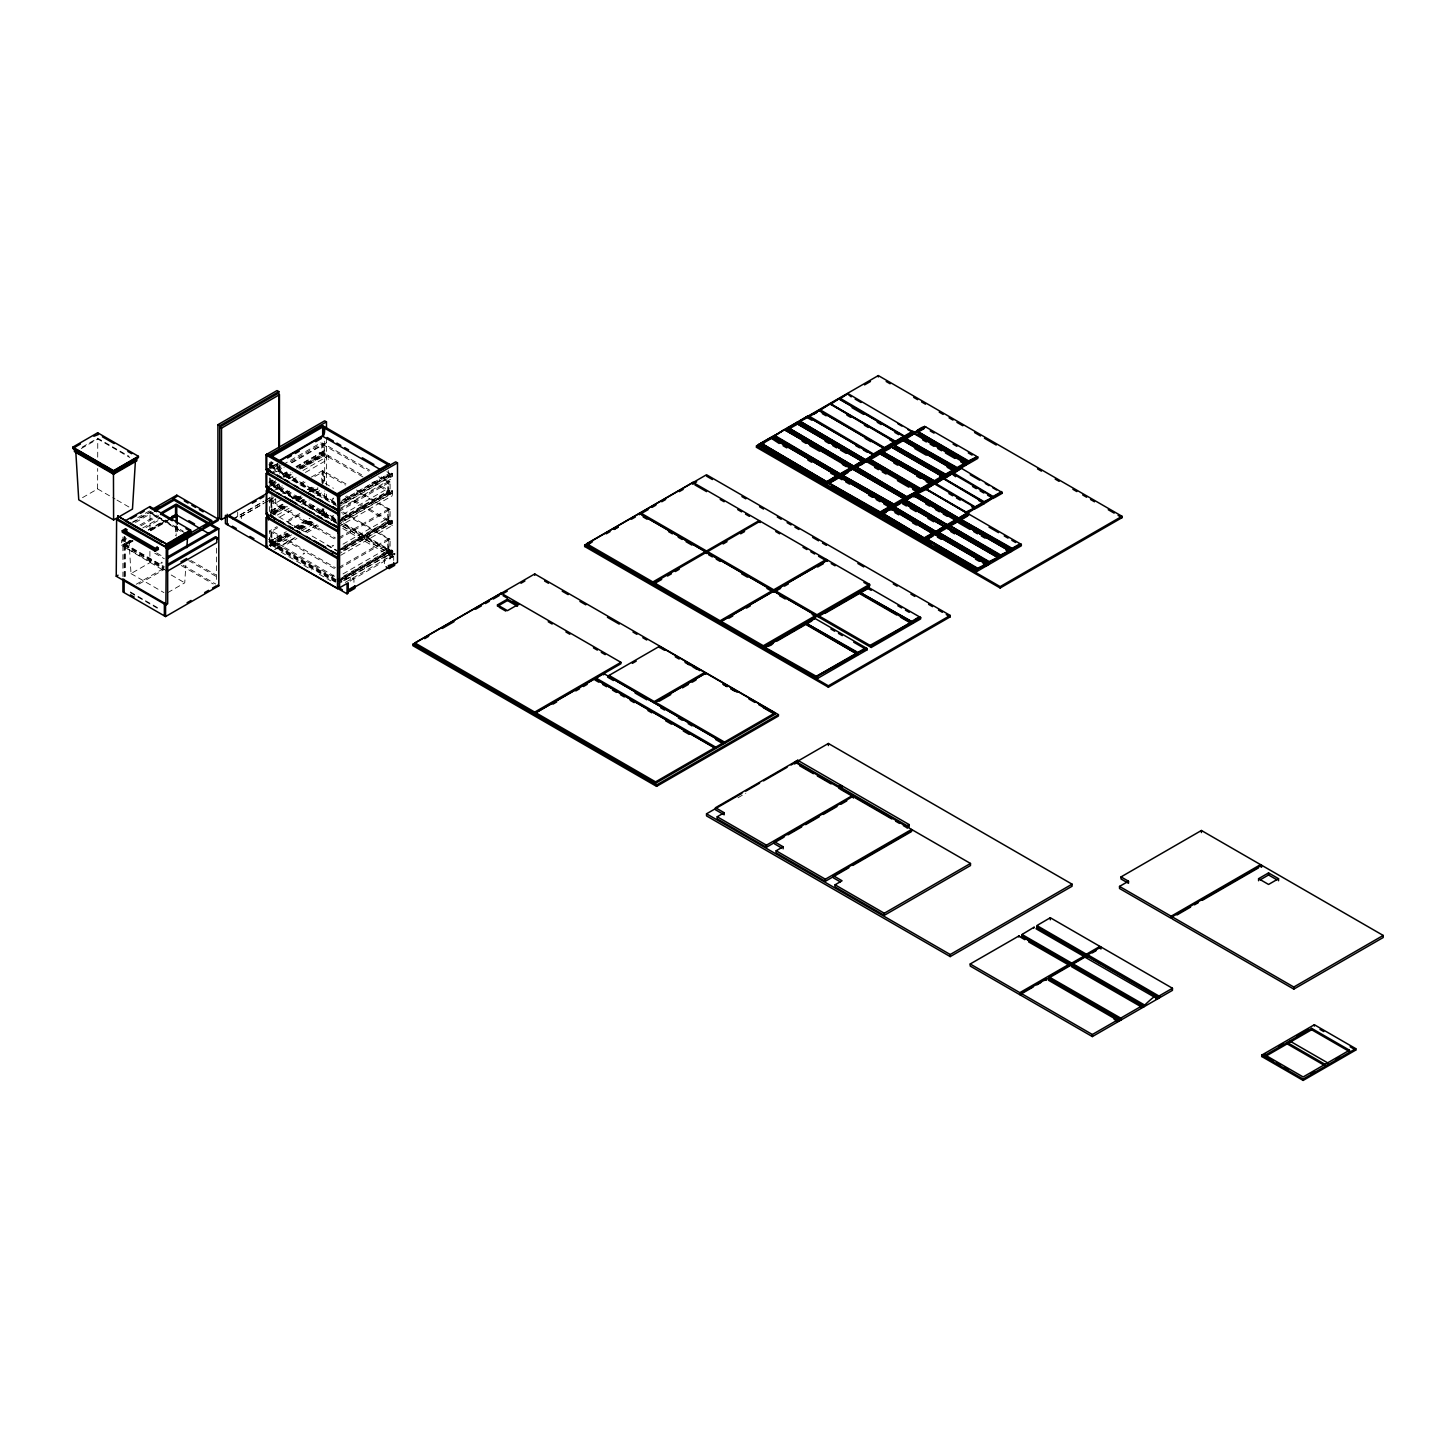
<?xml version="1.0" encoding="UTF-8"?>
<svg xmlns="http://www.w3.org/2000/svg" width="1456" height="1456" viewBox="0 0 1456 1456"><rect width="100%" height="100%" fill="white"/><g stroke="black" fill="none" stroke-linecap="round" stroke-linejoin="round"><path stroke-width="0.75" stroke-dasharray="5 3.75" d="M82.519 497.643L97.625 488.925L97.679 468.504M97.716 457.166L97.77 439.002L129.784 457.493M149.913 551.351L149.877 562.689L131.004 573.591L129.002 540.777M149.986 528.674L150.041 512.785L185.804 533.442M304.65 553.498L303.03 554.19L304.122 552.916M333.57 498.716L332.496 499.39L333.242 497.988M332.569 546.437L333.606 545.272L332.095 545.818M332.569 576.176L333.661 575.102L332.095 575.575M167.749 592.628L184.748 582.819L185.822 565.256M294.021 497.169L294.658 497.916L293.657 497.643M364.692 490.599L364.419 491.236M364.692 567.531L364.419 568.168M271.981 481.226L271.18 480.48M271.162 510.474L272.217 510.91L271.562 509.928M161.944 562.107L160.761 563.29L162.399 562.835M345.236 519.719L344.49 518.882L345.582 519.1M344.417 548.948L345.527 549.349L344.872 548.475M389.935 476.44L389.225 475.621L390.335 475.857M275.53 464.992L274.11 465.793M127.273 543.507L127.946 542.36L127.8 544.125M274.984 541.304L273.983 541.96M332.041 516.097L333.661 515.588L332.496 516.789M273.983 482.446L275.038 481.754L270.652 484.448L336.864 522.668M273.983 512.203L275.038 511.511M363.727 508.235L364.764 508.435L364.036 507.634M363.727 537.992L364.728 538.265L364.073 537.446M275.348 509.127L274.347 508.617M275.348 538.884L274.347 538.229L275.475 538.265M320.265 452.943L319.173 452.707L319.901 453.544M389.48 492.838L390.335 493.275M389.48 522.577L390.335 523.032M389.48 552.334L390.335 552.789M82.155 447.156L97.661 438.201L128.983 456.292M81.281 448.521L97.77 439.002M137.756 517.681L149.458 510.929M131.914 522.449L151.406 511.183M133.497 522.213L150.878 512.184M135.444 522.486L153.189 512.239M140.031 524.961L157.139 515.078M140.959 525.816L158.558 515.661M130.585 540.34L123.523 544.417L123.523 545.8L132.532 540.595L122.923 546.091L121.612 545.345L121.612 540.158L125.453 537.937M142.743 527.964L160.033 517.972M126.763 538.684L122.923 540.904L121.612 540.158M145.964 527.6L161.325 518.736M121.612 545.345L129.311 540.904M148.512 529.82L163.873 520.957M148.184 530.184L165.784 520.01M124.725 544.417L123.523 544.417M131.186 540.686L125.307 544.071L125.307 536.682M150.732 529.402L166.384 520.356M151.733 529.456L167.094 520.593M150.132 530.439L167.731 520.265M124.725 545.8L123.523 545.8M133.133 540.94L125.307 545.454L125.307 576.43M150.732 530.785L168.332 520.611M268.85 464.828L272.727 462.589M269.451 465.174L273.328 462.935M277.714 463.645L270.052 467.376L271.253 465.301L335.517 502.393M271.253 465.993L270.052 465.993M270.052 467.376L276.494 463.645M269.451 468.177L277.204 463.7M268.85 469.669L278.533 464.082M273.746 467.431L277.714 465.137M281.063 465.738L275.348 469.05L275.348 470.543M282.955 464.646L321.066 442.642M271.344 472.727L280.862 467.249M290.363 461.752L322.686 443.097L369.788 470.288M362.981 476.967L322.085 453.362C320.047 435.162 327.545 447.32 322.686 453.016M271.853 473.837L281.627 468.177M291.4 462.535L322.686 444.48M276.385 471.78L284.12 467.321M291.873 462.844L326.745 442.715M268.85 482.245L272.727 480.007M282.409 474.419L288.215 471.071M295.968 466.593L323.687 451.287L323.687 454.272L300.446 467.704M269.451 482.591L273.328 480.353M283.01 474.765L288.816 471.416M296.569 466.939L323.687 451.287M270.052 484.793L270.052 483.41L275.166 480.444M282.974 475.93L290.144 471.799M296.66 468.031L323.287 452.67L362.235 475.147M271.253 483.41L270.052 483.41M271.853 483.064L275.748 480.789M283.574 476.276L289.453 472.891M299.226 467.249L322.686 453.708M282.974 477.313L290.8 472.8M298.626 468.286L323.287 454.054L323.287 444.135M269.451 485.594L275.257 482.245M284.939 476.64L290.763 473.291M271.344 484.848L275.748 482.191M284.666 477.149L292.256 472.763M299.863 468.377L325.179 453.653L325.179 455.146L300.427 469.451M323.887 454.399L323.887 455.892L322.085 454.745C321.248 457.384 324.906 455.692 322.686 454.399M268.85 487.087L276.604 482.628M286.286 477.022L292.092 473.673M299.845 469.196L323.086 455.783L328.674 459.004L328.674 455.673L302.011 471.052M271.253 485.594L277.568 482.646M287.087 477.149L293.348 473.528M279.152 484.266L275.348 486.45L275.348 487.96M288.67 478.751L294.385 475.457M274.438 490.326L282.191 485.849M291.873 480.262L297.679 476.895M305.432 472.436L328.674 459.004M278.442 489.289L280.444 488.124L280.444 490.199M232.341 519.355L263.845 501.173M265.829 500.027L271.726 496.623M233.051 519.173L263.645 501.519M265.556 500.409L271.307 497.097M281.19 499.863L275.694 503.03L270.998 500.336L270.998 498.025L276.494 494.858M240.04 516.989L267.613 501.064M269.597 499.936L273.528 497.661M240.586 516.898L263.536 503.649M265.447 502.557L273.109 498.134M269.451 511.584L269.451 501.283L274.656 498.207M282.755 493.602L288.47 490.308M299.863 483.72L303.667 481.517M311.275 477.131L322.686 470.543L346.837 484.484M270.652 516.389L271.253 500.937L335.517 538.047M322.085 483.119C320.338 467.904 325.452 466.739 323.887 482.773M275.748 499.026L271.853 501.283L271.853 512.803L283.574 506.033M285.54 493.384L289.453 491.109M301.174 484.338L305.087 482.082M314.86 476.44L322.686 471.926M136.227 584.256L164.746 567.785M138.993 584.038L164.419 569.351M270.78 510.892L282.409 504.176M292.092 498.589L297.898 495.222M307.58 489.635L313.404 486.286M271.38 511.238L283.01 504.522M292.692 498.935L298.498 495.568M308.181 489.98L314.005 486.632M270.652 512.803L284.302 504.941M294.713 498.917L300.573 495.531M309.637 490.308L315.479 486.923M297.261 498.134L301.174 495.877M309 491.364L314.86 487.978M272.6 513.076L284.939 505.942M295.987 499.572L300.573 496.915M309.637 491.691L316.225 487.887M269.451 515.351L284.939 506.397M296.569 499.699L302.375 496.332M310.128 491.873L317.881 487.396M273.255 513.495L286.559 505.814M296.059 500.318L302.32 496.605M310.947 491.618L317.554 487.796M274.656 513.495L288.215 505.669M297.898 500.081L303.722 496.714M313.404 491.127L319.21 487.778M271.853 515.697L287.487 506.67M297.261 501.01L304.231 497.006M313.75 491.491L322.686 486.34M277.241 515.115L290.581 507.416M300.1 501.92L305.815 498.625M315.351 493.111L321.066 489.817M280.262 516.716L291.873 510.019M301.556 504.413L309.309 499.954M317.062 495.477L324.797 491M289.453 535.298L270.652 546.146L269.451 545.454L269.451 531.04L277.059 526.635M288.47 520.065L299.863 513.477M309.382 507.98L315.078 504.686M270.652 546.146L271.253 530.694L335.517 567.785M277.714 527.654L271.853 531.04L271.853 542.56M287.487 521.994L301.174 514.095M310.947 508.453L314.86 506.197M268.85 541.759L286.286 531.695M294.021 527.218L309.527 518.281M319.21 512.676L323.086 510.455L323.687 515.169M269.451 542.105L284.939 533.151M294.622 527.563L310.128 518.627M319.865 513.022L323.687 510.801M342.742 499.79L388.297 474.183L388.297 470.488M341.377 501.264L389.498 473.491L389.498 474.874L341.377 502.648M270.652 544.635L270.052 542.906L286.887 533.187M295.987 527.927L310.346 519.646M337.574 504.395L392.392 473.418L392.392 478.278L338.174 509.582M270.234 543.725L287.815 533.569M297.261 527.891L311.111 520.138M323.287 512.876L323.887 508.672M323.687 513.094L321.685 514.259L280.407 490.417M338.174 504.741L392.392 473.418M270.052 544.289L288.197 533.824M297.934 528.2L311.584 520.32M322.686 513.913L323.287 509.018M286.887 535.044L269.451 545.108L270.943 545.964M298.498 528.328L312.057 520.502M338.866 504.904L390.299 475.22L391.81 476.076L391.81 473.073M269.451 545.454L288.47 534.479M299.226 528.146L313.186 520.211M321.376 515.351L325.179 513.149L325.179 514.66M388.297 475.566L388.297 477.058L389.498 474.874M270.288 545.782L289.617 534.607M299.845 528.71L313.404 520.884M342.579 504.158L390.099 476.713L390.099 470.652M300.427 528.947L313.75 521.248M337.574 507.398L391.81 476.076M291.564 534.88L276.039 543.834L276.039 542.451M301.265 529.274L312.894 522.558M325.489 516.443L327.473 515.297L327.473 517.371L325.489 518.518M275.348 545.964L290.581 537.173M302.011 530.566L315.351 522.868M324.87 517.371L328.674 515.169L328.674 518.518M338.829 510.237L387.715 482.009L387.715 491.236L338.829 519.464M388.297 491.582L388.898 481.317L388.898 490.545M338.775 511.657L390.099 482.009L390.099 494.13L342.579 521.576M295.131 537.428L275.439 548.803L275.439 540.722L277.241 541.759L277.241 549.84L296.933 538.465M304.977 531.731L318.773 523.778M274.438 549.84L295.75 537.537M305.432 531.931L318.991 524.105M306.779 532.769L318.609 525.944M342.997 514.405L386.805 489.107L386.805 492.456L392.392 495.677L392.392 490.836L337.574 521.812L389.498 551.788L389.498 550.404L342.761 523.414M341.377 518.682L389.498 490.89L389.498 492.274L341.377 520.065M338.866 520.829L390.299 491.127L390.299 492.619L338.866 522.322M338.174 522.158L392.392 490.836M388.297 492.965L388.297 494.476L388.898 491.928M337.574 524.797L391.81 493.493L391.81 490.49M338.174 526.999L392.392 495.677M338.829 537.683L387.715 509.473L387.715 520.993L338.829 549.221M388.297 521.339L388.898 508.781L388.898 520.302M338.775 539.102L390.099 509.473L390.099 523.887L342.579 551.333M342.997 544.162L386.805 518.864L390.299 520.884L390.299 522.376L338.866 552.079M341.377 548.439L389.498 520.647L389.498 522.031L341.377 549.822M338.866 550.568L390.299 520.884M337.574 551.569L392.392 520.593L392.392 525.434L338.174 556.756M342.033 549.676L392.392 520.593M388.297 522.722L388.297 524.233L388.898 521.685M337.574 554.554L391.81 523.25L391.81 520.247M338.829 567.44L387.715 539.23L387.715 550.75L338.829 578.978M388.297 551.096L388.898 538.538L388.898 550.75M338.775 568.859L390.099 539.23L390.099 553.644L342.579 581.071M342.997 573.919L386.805 548.621L390.299 550.641L390.299 552.133L338.866 581.836M341.377 578.196L389.498 550.404M338.866 580.325L390.299 550.641M337.574 581.308L391.81 550.004L392.392 555.191M341.377 579.579L389.498 551.788M338.174 581.672L392.392 550.35M387.715 552.133L388.297 553.99L388.898 551.442M337.574 584.311L391.81 553.007L391.81 550.004M344.708 580.252L350.204 577.086L353.954 579.233L353.954 583.401M384.457 563.709L384.457 557.302L389.953 554.135L393.702 556.283L393.702 560.451M345.254 582.418L395.704 553.298L341.869 522.213M351.078 580.434L395.704 554.681L341.869 523.596M393.702 556.283L388.206 559.468L384.457 557.302M342.761 528.492L392.701 557.32L394.703 556.174L394.703 554.099M737.974 797.742L745.818 793.211M345.472 501.683L344.435 501.537L345.236 502.302M345.582 578.614L344.526 578.305L345.236 579.233M271.271 463.39L271.981 463.809M271.271 540.322L271.981 540.74M386.805 471.689L390.299 473.71L390.299 475.22M388.898 475.22L388.297 477.058M386.805 475.038L392.392 478.278M381.254 476.913L390.099 482.009M388.297 481.663L378.56 476.749M322.085 444.135L368.823 471.125M373.61 481.718L390.299 491.127M371.972 482.154L389.498 492.274M390.299 492.619L391.81 493.493M388.898 492.619L388.297 494.476M388.898 493.438L390.099 494.13M322.085 456.238L322.686 443.097M356.392 489.999L390.099 509.473M388.297 509.127L357.139 491.819M322.085 471.58L345.454 485.066M325.179 483.41L333.442 488.288M346.655 495.914L389.498 520.647M345.454 496.605L389.498 522.031M390.299 522.376L391.81 523.25M388.898 522.376L388.297 524.233M388.898 523.195L390.099 523.887M392.392 525.434L386.805 522.213L386.805 518.864M270.652 465.647L336.864 503.867M271.253 466.684L337.464 504.904M270.652 467.03L336.864 505.25M284.885 476.057L308.253 489.544M310.201 490.672L337.464 506.415M343.015 512.039L390.099 539.23M388.297 538.884L341.559 512.585M279.443 486.177L324.688 512.294M334.17 517.772L326.472 513.331L322.595 515.57L322.686 508.672M335.353 519.155L323.287 512.184L322.085 512.876L322.085 509.018M271.253 482.719L337.464 520.939M270.652 483.064L336.864 521.284M390.299 552.133L391.81 553.007M271.253 484.102L337.464 522.322M388.898 552.133L388.297 553.99M342.852 526.235L394.703 556.174M335.08 521.994L323.086 515.297L323.086 510.455M342.761 526.417L392.701 555.246L392.701 557.32M273.2 486.723L306.306 505.833M308.253 506.961L331.622 520.447M333.57 521.576L337.464 523.832M270.998 498.025L271.944 498.571L271.944 492.346M269.451 501.283L335.663 539.503M271.253 512.457L304.359 531.586M312.148 536.081L337.464 550.696M288.452 523.086L299.936 529.711M326.708 545.181L336.864 551.041M269.451 531.04L335.663 569.26M269.669 538.775L335.644 576.867M337.574 577.977L343.343 581.308M268.468 539.466L335.644 578.25M337.574 579.361L343.343 582.691M271.253 542.214L337.464 580.453M270.652 542.56L336.864 580.798M271.253 543.598L337.464 581.836M270.652 543.943L336.263 581.836M271.253 545.108L335.517 582.218M270.652 545.454L271.253 530.694M281.19 552.224L311.748 569.878M319.392 574.283L330.858 580.908M149.932 511.984L183.219 531.185M180.872 531.222L150.587 513.731L150.587 512.348M97.625 488.925L115.042 498.989M116.99 500.1L132.478 509.054M190.772 560.414L215.688 574.792M188.734 560.615L216.999 576.94M183.11 565.201L215.688 584.02M181.199 565.492L213.231 583.983M156.738 552.989L164.273 557.339M154.791 553.244L164.364 558.776M124.725 543.725L164.273 566.566M124.124 544.071L163.054 566.548M124.725 545.108L164.273 567.949M124.124 545.454L163.054 567.931M166.166 570.534L124.124 546.946L163.946 570.643M171.189 574.993L184.748 582.819M131.004 573.591L163.927 592.61M130.367 591.973L158.631 608.28M130.458 592.719L157.303 608.208M389.953 554.135L389.953 562.671M386.805 548.621L386.805 551.97M350.204 577.086L350.204 581.344M333.479 502.484L333.479 503.994M333.479 519.901L333.479 521.394M333.479 579.415L333.479 580.908M326.472 437.71L326.472 485.212M326.472 494.257L326.472 501.046M326.472 512.348L326.472 519.137M324.688 441.186L324.688 481.918M324.688 493.22L324.688 497.752M324.688 511.311L324.688 515.843M323.887 513.913L323.887 515.406M323.287 471.58L323.287 483.119M323.287 514.259L323.287 515.752M323.086 450.941L323.086 455.783M322.686 470.543L322.686 484.957M279.443 464.828L279.443 473.892M279.443 485.194L279.443 489.726M278.842 465.647L278.842 472.381M278.842 483.592L278.842 490.326M277.641 463.791L277.641 470.579M277.641 484.156L277.641 488.688M277.04 464.61L277.04 471.344M277.04 484.812L277.04 489.289M275.694 498.771L275.694 503.03M274.238 541.414L274.238 542.797M271.853 461.952L271.853 465.647M271.853 484.448L271.853 485.94M271.853 543.943L271.853 545.454M271.253 461.607L271.253 468.177M271.253 479.716L271.253 486.286M271.253 500.937L271.253 513.149M270.652 461.952L270.652 467.194M270.652 478.205L270.652 484.611M269.451 462.462L269.451 468.523M269.451 477.859L269.451 485.94M241.441 514.277L241.441 518.554M237.692 512.112L237.692 516.279M216.398 548.202L216.398 581.399M177.359 526.471L177.359 533.114M176.758 526.817L176.758 533.46M176.158 524.961L176.158 536.026M175.557 526.817L175.557 535.681M124.725 536.336L124.725 576.776M124.124 536.682L124.124 577.122M122.923 537.046L122.923 576.558"/><path stroke-width="1.5" d="M186.878 547.693L187.551 536.718M117.736 518.973L116.808 519.81L167.222 548.129L167.367 544.762L117.736 516.097L117.736 518.973L167.367 547.638M266.466 469.396L337.956 510.929M267.194 486.049L266.029 487.432L265.957 473.546L267.376 473L267.758 469.615L267.758 473.91M266.466 486.814L310.911 512.639M267.758 491.473L267.758 487.032L266.594 491L337.974 531.95C338.429 522.995 338.283 508.854 337.464 496.15L265.957 454.854L266.029 470.015L267.194 468.632M267.449 514.077L267.376 517.299L265.957 517.754L265.957 547.347L337.464 588.643L339.266 587.605L339.266 495.113L267.758 453.817L265.957 454.854M337.992 528.109L314.769 514.878M337.956 555.209C339.885 551.751 339.193 560.669 337.464 559.122L337.464 588.643M1120.61 1020.256L1048.902 979.087L1049.612 976.612L1069.851 965L1069.25 966.129M1068.194 966.02L1068.85 964.418L1019.837 992.646L970.206 963.981L970.206 966.056L1019.837 994.721L1033.141 987.022M1087.45 954.918C1082.427 956.865 1081.426 957.557 1071.652 963.144M1087.705 954.899L1100.936 946.964L1172.462 988.26L1172.462 990.335L1092.346 1036.581L1020.838 995.285L1020.838 993.21L1046.282 979.124M338.029 554.809L338.029 532.204M1018.618 936.9L1019.218 935.771L970.206 963.981M1033.687 928.182L1034.306 927.053L1022.021 934.497L1071.871 963.18M1172.462 988.26L1159.467 995.758C1161.651 996.887 1153.825 1001.746 1156.483 997.615C1157.302 990.535 1138.046 1013.594 1141.195 1006.314L1121.12 1017.89C1123.049 1019.054 1115.824 1023.477 1118.044 1019.71L1092.346 1034.506L1020.838 993.21M1046.154 979.251L1046.154 980.252M1084.411 957.265L1084.938 956.301L1068.686 966.165M1019.109 936.317L1024.769 939.666M1021.53 936.062L1071.379 964.964L1021.53 936.408L1022.367 934.461M1086.267 956.028L1036.617 927.709L1037.145 925.415L1050.304 917.735L1099.935 946.4L1099.935 948.475M1049.612 978.341L1121.12 1019.619M1068.74 964.964L1028.591 941.868M1072.18 965.31L1143.888 1006.824L1072.18 965.656L1072.653 963.726M1084.629 956.974L1156.282 998.179M1087.45 956.829L1088.451 955.336L1086.886 953.935L1099.935 946.4M1117.789 1020.419L1048.338 980.143M1141.249 1006.842L1071.616 966.711M72.8 447.138L97.661 432.778L138.429 456.31L138.429 457.584L113.55 471.944L72.8 448.412L72.8 447.138L113.55 470.67L138.429 456.31M72.8 448.412L80.444 443.989M93.839 436.254L98.462 434.507M73.601 448.867L74.402 448.412L74.402 451.633L113.55 474.237L136.828 460.806L136.828 457.584L112.749 471.471M113.459 473.437L135.426 460.751L132.478 509.054L113.604 519.938L78.751 499.827L75.803 451.706L113.459 473.437L113.604 519.938M267.795 492.892L221.512 519.61L217.909 517.535L217.909 424.697L277.04 390.554L278.842 391.591L278.842 447.702M217.909 424.697L219.71 425.734L278.842 391.591M279.443 394.722L277.641 393.666L219.71 427.118L221.512 428.155L279.443 394.722L279.443 446.737M117.736 516.097L167.677 544.58L167.677 603.858L165.875 604.895L116.243 576.248L116.607 519.373M190.681 530.093L165.82 544.453L165.82 545.709L190.681 531.349L190.681 530.093L149.932 506.561L125.07 520.92L161.944 542.196M130.803 518.864L136.536 515.551M140.377 513.349L144.199 511.147M153.353 508.672L176.758 495.167L218.2 519.1L218.2 520.484L167.513 549.749M155.301 508.927L159.214 506.688M172.845 498.807L176.758 496.551L176.758 495.167M154.755 509.946L174.065 498.807L211.903 520.666L167.495 546.291M154.755 511.329L174.065 500.191L211.903 522.049M124.87 530.712L155.228 548.257L157.121 547.147L158.431 549.403L155.228 551.242L122.268 532.223L122.268 530.712L125.471 528.874L126.763 529.62L124.87 532.223L126.763 529.62M160.943 512.894L176.158 504.104L218.8 528.728L218.8 585.822L165.565 616.561L122.923 591.937L122.923 578.76M209.464 533.952L175.557 514.368L175.557 505.141L177.359 504.795M160.506 514.514L176.158 505.487L176.158 514.714L168.332 519.228M266.757 545.745L266.757 454.272L324.688 420.839L326.472 421.876L326.472 428.665M326.472 421.876L268.559 455.309L266.757 454.272M269.451 456.42L322.686 425.68L390.099 464.61L336.864 495.331M270.652 456.42L336.864 494.64M271.853 456.42L322.686 427.063L322.686 436.29L279.661 461.133M388.898 463.918L388.297 464.955L322.085 426.717C325.798 424.187 324.961 436.964 322.686 435.599M171.644 516.625L176.758 514.368L176.758 505.141M171.644 518.008L176.158 516.097L176.158 522.74M176.758 515.06L177.359 524.269M170.279 519.483L176.158 516.097M278.442 461.133L322.085 435.945L380.507 469.669M287.487 457.985L291.4 455.728M295.313 453.471L299.226 451.214M315.661 441.732L321.376 438.438M122.268 530.712L155.228 549.749L158.431 547.911M165.82 544.799L169.697 542.56M173.573 540.303L187.151 532.477M189.881 530.894L189.08 534.589L165.82 548.02M116.243 576.248L118.027 575.211M204.186 526.508L208.044 524.269M167.513 548.366L218.2 519.1M252.27 503.23L256.165 500.991M260.042 498.753L263.918 496.514M124.725 580.161L164.965 603.403M167.513 556.956L216.398 528.728M217.599 528.037L216.999 529.074L175.557 505.141M167.476 558.376L218.8 528.728M228.392 523.942L227.209 524.633L227.209 514.259M167.495 564.418L215.506 536.7L216.798 537.446L216.798 542.633L166.858 571.462L166.858 566.275L216.798 537.446M217.599 537.956L217.599 539.339M180.926 561.852L186.696 558.522M336.864 493.948L387.715 464.61M337.464 496.15L339.266 495.113M397.488 462.881L395.704 461.843L337.774 495.277L339.557 496.314L397.488 462.881L397.488 562.398L348.257 590.827M265.957 547.347L267.758 546.309M338.957 510.856L333.169 506.925M187.078 602.748L190.991 600.491M204.677 592.592L208.59 590.335M212.503 588.078L216.398 585.822M339.266 555.191L331.24 550.896M348.257 584.147L347.056 584.839L347.056 593.83L348.257 593.138L348.257 582.764L339.557 587.769L339.557 496.314M388.206 565.692L392.811 564.127M386.022 566.73L389.152 568.55L394.649 565.365L393.702 562.526M414.869 642.897L501.064 593.138L620.929 662.334L620.929 663.718L534.734 713.476L414.869 644.28L414.869 642.897L534.734 712.093L620.929 662.334M773.737 591.172L826.371 560.797L826.371 559.413L760.159 521.175L652.889 583.328L586.659 545.108L586.659 543.725L639.293 513.331L705.523 551.569L705.523 552.952M648.102 509.636L640.294 514.132L640.294 512.749L692.929 482.373L759.158 520.593L759.158 521.976M758.449 444.535L759.759 443.789L825.971 482.719L758.449 444.535L824.678 482.773L824.078 483.811L758.449 445.227M760.96 443.097L827.172 482.027L760.96 443.097L770.934 437.328L837.164 475.566L824.078 483.811M775.029 436.345L771.935 437.437L773.245 435.999L838.856 474.583M774.446 435.308L840.658 474.237L774.446 435.999L784.42 429.538L850.65 468.468L837.564 476.021L772.535 437.783M785.421 428.974L786.731 428.21L852.943 467.139L786.731 428.901L785.421 429.666L851.651 467.886L786.022 430.703L796.505 424.642M787.914 427.518L854.144 466.448L787.914 427.518L795.904 422.913L862.134 461.152L851.05 468.231M799.399 420.893L865.628 459.823L799.399 420.893L807.388 416.289L873.618 455.2L862.534 461.607L797.506 424.06L796.905 422.331L798.216 421.585L864.427 460.515L800.727 423.732M412.867 644.28L534.734 573.937L778.432 714.641L778.432 716.024L656.583 786.367L412.867 645.663L412.867 644.28L656.583 784.984L778.432 714.641M584.675 545.108L706.524 474.747L950.222 615.451L950.222 616.834L828.373 687.196L584.675 546.491L584.675 545.108L828.373 685.812L950.222 615.451M756.465 445.918L878.314 375.575L1122.012 516.279L1122.012 517.663L1000.163 588.006L756.465 447.301L756.465 445.918L1000.163 586.622L1122.012 516.279M760.96 443.789L770.934 438.019L779.197 443.479M771.935 437.437L773.846 437.037M774.446 435.999L784.42 429.538M789.516 427.3L796.505 423.951M796.905 423.023L807.989 417.326M799.399 421.585L807.388 416.289M808.389 416.398L818.982 410.283L884.01 448.521L874.019 454.29L808.99 416.052L808.389 417.089L874.619 455.328L884.611 449.558M819.382 410.046L829.975 403.949L894.985 442.169L885.011 447.938L819.983 409.7L819.382 410.738L885.594 448.976L895.586 443.206M830.375 403.712L838.965 398.744L903.976 436.29L895.986 441.605L830.375 403.712L896.587 442.642L904.576 437.328L868.631 459.241L879.806 453.471L931.84 483.519L931.84 484.903L919.355 492.11L919.355 490.727L866.12 459.987L866.12 461.37L918.372 491.309L918.372 492.692L905.887 499.899L852.634 469.16M839.366 398.525L847.956 393.557L912.967 431.795L904.977 436.4L839.966 398.18L839.366 399.217L905.577 437.437L913.567 432.141L905.086 438.201L914.277 433.579L906.269 438.893L957.12 467.54L965.11 462.935L965.71 463.973L957.12 468.231L906.269 438.893M424.661 638.638L428.592 636.363M442.296 628.446L454.054 621.676M475.602 609.227L481.481 605.823M485.394 603.567L489.307 601.31M493.238 599.053L499.117 595.65M588.606 543.98L592.519 541.723M606.151 533.842L610.064 531.604M613.959 529.347L617.854 527.09M631.504 519.21L635.398 516.971M651.997 507.38L655.892 505.141M661.752 501.756L665.647 499.499M679.297 491.618L683.192 489.38M760.36 444.826L771.534 438.365M808.389 417.089L817.326 411.939M819.382 410.738L829.975 403.949M830.375 404.404L838.965 398.744M839.366 399.217L847.956 393.557M503.285 593.484L507.216 591.209M520.975 583.255L524.906 580.999M584.675 546.491L590.572 543.088M614.141 529.474L618.072 527.199M692.765 484.084L696.696 481.809M756.465 447.301L764.327 442.77M795.759 424.606L799.69 422.349M813.449 414.396L817.38 412.121M864.555 384.894L870.451 381.49M786.022 430.703L789.516 428.683M497.479 604.895L507.452 599.144L517.444 604.895L517.444 606.278L507.452 600.527L497.479 606.278L497.479 604.895L507.452 610.665L517.444 604.895M874.019 453.599L884.01 447.829M885.011 447.247L894.985 441.477M895.986 440.895L903.976 436.29M904.977 435.708L912.967 431.103M586.659 543.725L652.889 581.945L705.523 551.569M640.294 512.749L706.524 550.987L759.158 520.593M824.078 483.119L826.571 481.681M827.172 481.335L837.164 475.566M837.564 476.021L840.057 473.892M840.658 473.546L850.65 467.776M851.05 467.54L862.134 461.152M862.534 461.607L873.618 454.509M891.4 508.253L878.914 515.46L825.679 484.721L825.679 483.337C827.609 481.153 827.754 484.994 826.972 482.591M838.765 476.476C813.558 488.615 840.367 479.188 839.166 475.566C841.095 473.364 841.24 477.204 840.458 474.802M861.333 464.828L866.32 461.261L842.26 475.166C840.33 470.233 854.672 470.543 852.634 467.776C854.581 465.592 854.727 469.433 853.944 467.03M865.719 460.915C845.172 476.84 860.15 457.93 866.32 461.952M866.12 459.987C868.067 457.803 868.213 461.643 867.43 459.241M977.194 456.638L968.604 460.915L917.771 431.558L968.604 461.607L977.795 456.984L977.795 458.385L967.312 464.428L914.077 433.688L914.077 432.305C916.006 430.121 916.152 433.961 915.369 431.558M925.761 426.954C906.469 439.039 922.449 424.551 925.761 426.954L976.594 456.292M825.679 483.337L828.173 482.591M839.166 475.566L841.659 474.802M841.659 474.11L852.251 468.705M852.634 467.776L855.145 467.03M866.72 460.333L868.631 459.241M868.631 458.549C875.766 455.109 890.089 448.102 871.489 458.968M879.806 454.163C879.642 449.959 892.273 449.504 891.09 445.572C894.821 445.663 901.046 440.04 902.775 440.203L954.827 470.252L954.827 471.635L944.325 477.695L891.09 446.956M957.12 469.615C956.101 468.523 961.524 466.994 966.311 463.627L966.311 465.01L955.809 471.071L902.574 440.331L902.574 438.948L905.086 438.201M905.086 437.51L913.676 433.233L914.277 434.27M914.077 432.305L916.57 431.558M916.57 430.867L925.161 426.608M653.89 583.911L720.101 622.149L772.736 591.755L772.736 590.372L720.101 620.766L653.89 582.527L653.89 583.911L661.679 579.415M667.521 576.03L671.434 573.791M675.329 571.535L679.224 569.278M723.122 543.943L727.017 541.687M740.667 533.806L744.562 531.567M825.679 484.721L839.366 476.822L891.4 506.87L892 509.072L894.494 507.616M839.766 475.912L841.659 475.511L892.492 505.541M866.72 461.024L868.631 459.932L919.464 489.98L870.579 461.752M880.207 452.543L891.29 446.846L943.324 476.895L943.324 478.278L932.841 484.32L879.606 453.599M891.691 445.918L902.775 440.203M903.175 439.985L905.086 438.893L955.919 468.923L903.175 439.293M914.659 432.65L916.57 432.25L967.403 462.298L918.518 434.07M826.28 483.683L826.881 484.721L828.173 483.283L879.005 513.331L832.086 486.231M890.198 506.178L880.207 511.948L829.374 483.283L839.366 477.513M839.766 476.603L841.659 476.203L890.544 504.413M839.166 476.949L892.401 507.671L904.886 500.464L903.685 498.389L893.693 504.158L842.86 475.511L847.847 472.618M853.234 468.122L884.465 485.339M867.321 461.37L868.631 459.932M880.207 453.253L882.099 452.834L932.95 482.191L882.099 452.834M942.141 476.203L934.151 480.808L883.301 452.143L889.689 448.466M891.691 446.61L893.602 445.518L944.434 475.566L907.288 454.108M953.625 469.56L945.636 474.183L894.785 445.518L902.775 440.895M914.659 433.342L916.57 432.25M919.355 431.34L924.16 428.555M826.881 484.721L877.713 513.386L879.005 512.639M840.349 476.949L891.199 505.596L892.492 504.85M853.835 469.16L905.978 497.77L888.378 487.596M907.179 496.369L917.771 490.963L907.179 497.06L856.346 467.03L907.179 497.06M918.172 490.035L919.464 489.289M931.239 483.174L920.665 489.289L869.814 459.241L920.665 488.597L930.657 482.828M880.807 453.599L931.64 482.245L932.95 481.499M892.291 446.956L943.124 475.621L944.434 474.874M903.776 440.331L954.626 468.978L955.919 468.231M915.26 433.688L966.111 462.353L967.403 461.607M877.713 513.386L880.207 514.023L879.606 512.985M829.374 483.283L880.207 512.639L890.799 506.524M891.199 505.596L893.693 506.233L893.092 505.196M904.886 499.08L894.293 505.196L904.285 498.735M904.686 497.825L907.179 498.462L906.578 497.424M918.172 490.727C920.137 487.978 921.193 491.91 920.065 489.635M931.64 482.245L934.151 482.882L933.551 481.845M943.324 476.895L934.752 481.845L942.742 476.549M943.124 475.621L945.636 476.258L945.035 475.22M894.785 445.518L945.636 474.874L954.226 469.906M954.626 468.978L956.519 468.577M966.111 462.353L968.604 462.99L968.003 461.952M877.713 514.077L880.207 513.331M880.207 514.023L880.807 512.294L891.4 506.87M891.199 506.288L893.693 505.541M904.686 498.516L907.179 497.77M907.179 498.462L907.78 496.714L918.372 491.309M918.754 491.072L920.665 489.98M920.665 490.672L921.266 488.943L931.84 483.519M931.64 482.937L934.151 482.191M943.124 476.312L945.636 475.566M945.636 476.258L946.236 474.529L954.827 470.252M954.626 469.687L957.12 468.923M966.711 463.39L968.604 462.298M968.604 462.99L969.205 461.261L977.795 456.984M535.735 712.676L594.849 678.532L714.714 747.729L714.714 749.112L655.582 783.255L535.735 714.059L535.735 712.676L655.582 781.872L714.714 747.729M595.85 677.968L603.639 673.473L723.505 742.669L723.505 744.052L715.715 748.548L595.85 679.351L595.85 677.968L715.715 747.165L723.505 742.669M893.693 506.233L894.894 505.541M934.151 482.882L935.334 482.191M886.194 512.403L879.915 515.351L881.208 513.913L922.849 538.647M882.409 513.222L924.651 538.301L882.409 513.222L890.399 508.599L932.641 533.679L921.557 540.085L880.516 515.697M891.4 508.017L892.692 507.27L934.934 532.368L895.24 509.436M893.893 506.579L936.135 531.677L893.893 506.579L901.883 501.974L944.125 526.362L933.041 533.46L932.058 532.896M905.377 499.954L947.619 525.034L905.377 499.954L913.367 495.331L955.609 520.429L944.525 526.817L903.484 503.121L902.884 501.392L904.176 500.646L946.436 525.034L904.176 500.646M914.368 494.767L915.66 494.021L957.921 519.1L915.66 494.712L914.368 495.459L956.61 519.847L914.969 496.496L917.462 494.367M916.861 493.329L959.122 518.409L916.861 493.329L924.851 488.706L967.112 513.094L956.01 520.192M552.898 704.158L556.702 701.956M575.775 690.927L579.597 688.724M583.419 686.522L587.223 684.32M879.915 515.351L881.208 514.605L920.902 537.519M884.01 512.985L890.399 509.291L890.999 510.328M891.4 508.726L893.292 508.308M893.893 507.27L900.281 503.594M905.377 500.646L913.367 496.023L913.968 497.06M916.861 494.021L925.452 489.744M925.852 488.816L966.711 512.403L975.302 508.144L967.312 513.44L925.852 488.816L934.443 483.865L976.284 508.253L984.274 503.649L983.692 502.611L975.702 507.216L935.444 483.283L934.843 484.32L943.433 478.678L983.692 502.611M934.843 483.629L943.433 478.678M943.834 478.442L984.675 502.029L993.265 497.77L985.275 503.066L943.834 478.442L952.424 473.491L994.266 497.879L1002.256 493.256L1001.655 492.219L993.665 496.842L953.425 472.909L952.825 473.946L961.415 468.286L1001.655 492.219M952.825 473.255L961.415 468.286M904.777 501.683L905.978 500.991M925.852 489.507L934.443 483.865M944.434 478.787L952.424 473.491M880.516 516.389L884.01 514.368M609.045 675.42L659.477 646.3L704.722 672.435L704.722 673.819L654.29 702.939L609.045 676.803L609.045 675.42L654.29 701.555L704.722 672.435M632.323 663.372L636.199 661.133M771.789 590.062L707.525 552.952L707.525 551.569L773.737 589.789L826.371 559.413M721.102 621.33L773.737 590.954L815.979 615.342L815.979 616.725L763.344 647.119L721.102 622.713L721.102 621.33L763.344 645.736L815.979 615.342M774.738 590.372L827.372 559.978L869.614 584.366L869.614 585.749L816.98 616.143L774.738 591.755L774.738 590.372L816.98 614.76L869.614 584.366M728.892 618.218L732.805 615.961M746.437 608.08L750.35 605.842M776.685 590.626L780.58 588.37M784.493 586.131L788.388 583.874M817.617 566.985L823.477 563.618M966.711 511.711L974.701 507.798M975.702 506.524L983.692 501.92M984.675 501.337L992.664 497.424M993.665 496.15L1001.655 491.527M966.711 512.403L975.302 508.144M975.702 507.216L984.274 502.957M984.675 502.029L993.265 497.77M993.665 496.842L1002.256 492.565M879.915 514.66L922.158 539.048L932.641 532.987M933.041 533.46L944.125 526.362M944.525 526.817L947.037 524.688M947.619 524.342L955.609 519.737M956.01 519.501L958.521 518.063M959.122 517.717L967.112 513.094M986.276 563.963L977.686 568.222L926.853 538.884L977.686 568.914L986.877 564.309L986.877 565.692L976.394 571.753L923.159 541.013L923.159 539.63C925.088 537.428 925.252 541.286 924.451 538.884M934.843 534.261C915.551 546.346 931.531 531.859 934.843 534.261L985.676 563.618M997.76 557.32L989.17 561.597L938.337 532.241L989.17 562.289L998.361 557.666L998.361 559.068L987.878 565.11L934.643 534.37L934.643 532.987C936.59 530.803 936.736 534.643 935.935 532.241M945.727 527.29C928.145 539.739 942.724 525.398 946.327 527.636L997.16 556.975M1009.245 550.696L1000.672 554.973L949.822 525.616L1000.672 555.664L1009.845 551.041L1009.845 552.425L999.362 558.485L946.127 527.745L946.127 526.362L947.419 525.616L948.02 526.653M957.211 520.647L949.221 525.962L948.62 524.924L957.211 520.647L957.811 521.685L949.822 526.308M957.811 521.685L957.611 519.737C959.559 517.535 959.704 521.375 958.922 518.973M969.296 514.368C950.022 526.453 966.001 511.966 969.296 514.368L1021.329 544.417L1021.329 545.8L1010.846 551.842L957.611 521.121M923.159 539.63L925.652 538.884M925.652 538.192L934.242 533.915M934.643 532.987L937.136 532.241M946.127 526.362L948.62 525.616M957.611 519.737L960.105 518.973M960.105 518.281L968.695 514.023M923.759 539.976L925.652 539.575L976.485 569.605L935.425 545.909M935.243 533.333L957.811 520.993L1008.662 550.35M958.212 520.775L960.105 519.683L1010.955 549.713L958.212 520.083M923.759 540.667L925.652 540.267L931.512 543.652M926.853 539.575L933.241 535.881M935.243 534.024L937.136 533.624L964.509 549.44M938.337 532.932L946.327 528.328M946.728 526.708L999.471 556.356L948.62 526.999M1020.146 543.725L1012.157 548.33L961.306 519.683L967.712 515.988M655.273 702.12L705.723 673L774.938 712.967L774.938 714.35L724.506 743.47L655.273 703.503L655.273 702.12L724.506 742.087L774.938 712.967M659.168 701.264L670.797 694.548M682.445 687.833L688.269 684.466M692.146 682.227L696.023 679.988M764.946 646.646L814.996 618.454L867.03 648.502L867.03 649.886L817.58 678.423L764.345 647.683C764.109 646.173 770.606 647.083 773.209 643.261M805.805 623.059L814.996 618.454M818.581 615.688L868.631 587.496L920.665 617.526L920.665 618.909L871.216 647.465L817.981 616.725L817.981 615.342L870.015 645.39L910.273 622.84L900.5 617.198M859.44 592.101L868.631 587.496M764.946 647.338L805.805 623.75L856.638 653.799L805.805 624.442L777.049 641.04M817.981 616.725L859.44 592.792L910.273 622.149M865.829 647.811L857.839 652.415L807.006 623.75L811.793 620.984M824.933 613.395L859.44 593.484L896.587 614.942M919.464 616.834L911.474 621.457L860.642 592.792L868.631 588.188M924.36 541.013L975.192 569.66L976.485 568.914M935.844 534.37L987.987 562.981L968.422 551.697M947.328 527.745L998.161 556.41L999.471 555.664M958.812 521.121L1009.645 549.767L1010.955 549.021M975.192 569.66L977.686 570.297L977.085 569.26M986.677 563.035L989.17 563.672L988.569 562.635M998.161 556.41L1000.672 557.047L1000.072 556.01M1009.645 549.767L1012.157 550.404L1011.556 549.367M961.306 519.683L1012.157 549.021L1020.747 544.071M975.192 570.37L977.686 569.605M977.686 570.297L978.286 568.568L986.877 564.309M986.677 563.727L989.17 562.981M989.17 563.672L989.771 561.943L998.361 557.666M998.161 557.102L1000.672 556.356M1000.672 557.047L1001.255 555.318L1009.845 551.041M1010.246 550.805L1012.157 549.713M1012.157 550.404L1012.757 548.675L1021.329 544.417M765.547 647.683L816.379 676.348L856.638 653.107M816.379 676.348L857.238 653.453L857.839 654.49L857.238 653.453M807.006 623.75L857.839 653.107L866.429 648.157M870.015 645.39L870.615 646.428L910.874 622.495L911.474 623.532L910.874 622.495M912.075 621.803C911.747 624.588 916.716 616.998 920.065 617.18M816.379 677.04L857.839 653.799M857.839 654.49L858.439 652.761L867.03 648.502M870.615 646.428L911.474 622.84M912.075 622.495L920.665 617.526M911.474 623.532L912.675 622.84M715.515 807.716L724.196 812.721L724.196 814.796L715.515 809.791L715.515 807.716L794.721 761.979L852.652 795.431L852.652 797.506M795.704 761.397L797.706 760.25L840.949 785.221L840.949 787.296L838.965 788.442L838.965 786.367L795.704 761.397L795.704 763.472M791.027 765.037L828.373 743.47L1072.071 884.174L1072.071 886.249L950.222 956.592L706.524 815.888L706.524 813.813L741.905 793.393M745.818 791.136L759.577 783.182M763.508 780.907L787.095 767.294M784.074 837.091L766.438 847.265L717.207 818.836L717.207 816.761L724.196 812.721M838.965 786.367L840.949 785.221M851.487 795.686L839.966 789.025L839.966 786.95L841.95 785.803L909.181 824.606L909.181 826.68L907.179 827.827L903.339 825.625M717.207 816.761L766.438 845.19L852.652 795.431M781.381 847.829L774.446 843.807L774.446 841.732L853.635 795.995L911.565 829.447L911.565 831.522L852.797 865.446M787.987 834.834L801.71 826.917M805.623 824.642L819.346 816.725M823.259 814.468L836.963 806.551M840.895 804.294L846.773 800.891M848.884 867.721L825.37 881.28L776.139 852.852L776.139 850.777L783.128 846.755L783.128 848.83M839.966 786.95L907.179 825.752L909.181 824.606M776.139 850.777L825.37 879.206L911.565 829.447M833.36 875.748L912.566 830.029L970.497 863.463L970.497 865.537L884.302 915.314L835.071 886.886L835.071 884.811L842.059 880.771L833.36 875.748L833.36 877.822L840.312 881.845M835.071 884.811L884.302 913.24L970.497 863.463M706.524 813.813L950.222 954.517L1072.071 884.174M1121.011 876.912L1128.509 881.226L1128.509 883.301L1121.011 878.987L1121.011 876.912L1201.418 830.484L1260.55 864.627L1260.55 866.702M1260.55 864.627L1171.152 916.224L1171.152 918.317L1119.518 888.488L1119.518 886.413L1128.509 881.226M1036.945 984.838L1040.749 982.636M1044.553 980.452L1086.267 956.374M1092.237 952.916L1096.095 950.695M1172.153 916.807L1261.551 865.192L1383.2 935.444L1383.2 937.518L1293.802 989.115L1172.153 918.882L1172.153 916.807L1293.802 987.041L1383.2 935.444M1176.994 914.95L1190.589 907.088M1194.484 904.849L1198.361 902.611M1202.256 900.354L1258.603 867.812M1258.585 880.753L1258.585 878.678L1268.558 872.908L1278.55 878.678L1278.55 880.753M1260.241 879.788L1268.558 874.983L1276.894 879.788M1278.55 878.678L1268.558 884.447L1258.585 878.678M1261.715 1055.109L1314.349 1024.733L1355.791 1048.666L1355.791 1050.049L1303.156 1080.425L1261.715 1056.492L1261.715 1055.109L1303.156 1079.042L1355.791 1048.666M1261.715 1056.492L1265.61 1054.253M1279.26 1046.373L1283.155 1044.116M1296.805 1036.235L1308.507 1029.483M1265.3 1055.109L1311.656 1028.355L1349.512 1050.213L1349.512 1051.596L1311.656 1029.738L1265.3 1056.492L1265.3 1055.109L1303.156 1076.967L1349.512 1050.213M1310.891 1073.891L1314.75 1071.671M1335.989 1059.404L1339.848 1057.165M166.293 548.057L165.875 604.895M1086.886 954.499L1037.327 925.798M1088.087 954.99L1159.467 996.323M1049.539 977.213L1121.247 1018.417M1144.525 1004.986L1072.872 963.745M266.321 490.49L266.029 514.296L267.194 512.912M886.176 381.49L890.107 383.765M913.695 397.379L917.626 399.654M921.557 401.911L925.488 404.186M939.229 412.121L943.16 414.396M949.057 417.799L952.988 420.074M956.92 422.349L962.816 425.753M974.61 432.559L980.507 435.963M984.438 438.22L996.232 445.026M1037.509 468.868L1041.44 471.125M1055.2 479.079L1059.131 481.354M1072.89 489.289L1076.821 491.564M1082.718 494.967L1086.631 497.224M1090.562 499.499L1094.493 501.774M1108.253 509.709L1114.149 513.113M1118.081 515.388L1122.012 517.663M930.257 430.94L934.06 433.124M953.079 444.098L956.883 446.3M968.276 452.889L972.08 455.091M966.711 462.699L967.312 464.428M847.956 394.248L851.25 396.851M855.145 399.09L860.987 402.475M897.988 423.842L901.883 426.08M907.725 429.465L913.567 432.832M913.676 433.233L913.076 434.27M922.576 439.767L926.38 441.951M930.184 444.153L933.988 446.355M937.791 448.539L941.595 450.741M945.399 452.925L954.899 458.422M960.596 461.716L966.311 465.01M970.224 474.765L979.651 480.207M985.312 483.465L989.079 485.649M992.846 487.833L996.614 489.999M851.997 407.662L863.681 414.414M877.313 422.276L881.208 424.533M894.839 432.396L898.734 434.652M902.174 439.858L901.592 440.895M914.896 448.594L926.307 455.182M947.219 467.249L951.023 469.451M952.424 474.183L955.591 476.694M972.553 486.486L976.321 488.67M980.088 490.836L983.856 493.02M987.623 495.186L993.265 498.462M846.901 415.106L850.795 417.344M864.427 425.225L868.322 427.463M889.743 439.839L893.638 442.078M895.549 447.338L903.375 451.851M890.69 446.501L890.089 447.538M939.539 476.076L943.324 478.278M978.632 500.373L984.274 503.649M822.276 413.577L826.171 415.815M865.119 438.311L870.979 441.678M883.301 452.143L934.151 480.808M879.206 453.125L878.605 454.163M948.912 493.602L952.679 495.786M956.446 497.952L960.214 500.136M971.534 506.652L975.302 508.836M893.82 462.953L897.624 465.137M916.643 476.112L920.447 478.314M926.143 481.608L931.84 484.903M807.989 418.018L811.829 420.22M855.8 445.609L859.622 447.829M863.463 450.031L867.285 452.234M989.024 527.127L998.525 532.623M1004.221 535.917L1008.025 538.119M1011.829 540.303L1015.633 542.506M796.905 422.331L862.534 460.915M874.637 467.449L878.441 469.633M882.245 471.835L886.049 474.019M897.442 480.607L908.853 487.196M912.657 489.398L918.372 492.692M825.188 441.204L829.028 443.407M832.85 445.627L836.672 447.829M840.494 450.031L846.227 453.344M1010.246 550.113L1010.846 551.842M925.688 503.849L929.601 506.106M935.462 509.491L939.375 511.748M943.288 514.004L947.201 516.261M958.521 522.795L969.933 529.383M973.736 531.567L977.522 533.77M981.326 535.954L985.13 538.156M1006.041 550.241L1009.845 552.425M905.978 497.06L855.145 468.413M852.834 469.05L903.685 498.389M802.238 441.204L806.06 443.425M809.882 445.627L819.455 451.142M842.405 464.391L846.227 466.612M902.884 501.392L944.525 526.126M902.483 503.012L901.883 501.974M902.483 503.703L906.396 505.96M910.309 508.217L916.17 511.602M927.891 518.372L933.751 521.758M950.841 531.622L954.645 533.806M842.86 475.511L893.693 504.158M775.757 438.147L836.945 473.473M771.935 436.745L837.564 475.329M987.987 562.289L937.136 533.624M837.164 476.258L830.83 473.291M783.019 445.682L786.841 447.884M807.88 460.041L811.702 462.244M841.968 479.716L838.165 477.513L838.165 476.13M845.772 481.918L849.576 484.102M868.577 495.076L872.381 497.279M876.184 499.481L879.988 501.665M883.792 503.867L933.041 532.769M930.111 531.768L892 509.072M894.912 512.585L898.807 514.842M912.493 522.74L916.406 524.997M937.446 537.155L941.249 539.339M975.465 559.104L979.269 561.306M983.073 563.49L986.877 565.692M706.524 476.13L712.421 479.534M741.905 496.569L745.818 498.826M759.577 506.779L763.508 509.036M777.267 516.989L781.199 519.264M787.095 522.668L791.027 524.924M794.958 527.199L798.889 529.474M812.648 537.41L818.545 540.813M822.476 543.088L826.407 545.345M857.857 563.508L863.754 566.912M893.238 583.929L897.151 586.204M910.91 594.139L914.841 596.414M928.6 604.349L932.532 606.624M938.428 610.028L942.36 612.303M946.291 614.578L950.222 616.834M694.876 484.866L706.579 491.618M720.21 499.499L724.105 501.738M737.737 509.618L741.632 511.857M745.527 514.114L749.421 516.352M775.739 531.549L779.633 533.806M803.002 547.292L806.897 549.549M810.792 551.788L814.687 554.044M818.581 556.283L824.424 559.668M831.212 563.581L835.052 565.802M863.863 582.436L869.614 585.749M868.031 587.15L867.43 588.188L871.234 590.372M897.842 605.751L901.646 607.935M905.45 610.137L909.254 612.321M860.642 592.792L911.474 621.457M870.615 645.736L871.216 647.465M706.524 552.133L772.736 590.372M642.242 515.26L706.524 552.37M643.188 516.971L647.083 519.21M668.522 531.586L672.417 533.824M678.259 537.209L682.154 539.448M686.049 541.705L691.891 545.072M708.471 554.645L712.366 556.902M716.261 559.14L720.156 561.397M741.577 573.755L747.419 577.14M766.893 588.388L770.788 590.626M779.506 595.65L785.257 598.98M812.139 614.505L815.979 616.725M814.395 618.108L813.795 619.146M830.903 629.028L834.707 631.212M838.51 633.415L842.314 635.617M853.707 642.205L867.03 649.886M1119.518 886.413L1171.152 916.224M327.181 437.492L333.442 441.113M336.918 443.115L340.813 445.372M344.708 447.629L348.603 449.868M362.235 457.748L373.919 464.482M544.562 580.999L548.493 583.255M562.234 591.209L568.131 594.612M579.925 601.419L585.822 604.822M607.443 617.308L619.237 624.114M632.996 632.05L636.927 634.325M642.824 637.728L646.755 640.003M660.514 647.938L664.446 650.213M688.033 663.827L691.964 666.102M695.895 668.359L699.826 670.634M723.395 684.247L727.327 686.522M731.258 688.797L737.155 692.201M748.948 699.007L754.845 702.411M758.776 704.668L770.57 711.474M675.22 656.783L679.151 659.04M685.048 662.462L688.979 664.719M692.91 666.994L696.86 669.269M723.031 684.375L726.872 686.595M730.712 688.815L734.552 691.036M763.399 707.689L774.938 714.35M1319.991 1029.374L1323.759 1031.558M1350.149 1046.773L1355.791 1050.049M1289.779 1040.985L1327.635 1062.844L1327.635 1064.227M799.635 765.747L813.413 773.7M817.344 775.957L831.103 783.91M855.327 797.888L891.818 818.964M895.658 821.184L899.499 823.404M503.03 595.65L506.961 597.925M512.858 601.328L518.755 604.731M548.22 621.748L552.152 624.023M565.911 631.959L569.842 634.234M593.411 647.847L597.342 650.104M601.273 652.379L605.205 654.636M267.449 469.56L271.326 471.799M277.423 475.202L281.281 477.422M284.848 479.606L288.707 481.845M308.035 493.002L314.132 496.405M317.699 498.571L321.867 500.864M333.169 507.507L339.266 510.91L317.699 498.807M267.449 469.797L273.255 473.145M277.113 475.366L280.99 477.604M284.848 479.843L288.707 482.063M294.512 485.412L298.371 487.651M302.247 489.871L313.841 496.569M267.449 472.672L338.957 513.968M499.135 607.243L505.796 611.083M1265.3 1056.492L1272.872 1060.878M1276.657 1063.062L1280.443 1065.246M1284.228 1067.43L1288.014 1069.614M607.571 677.113L613.467 680.516M635.089 693.001L646.864 699.808M660.624 707.743L664.555 710.018M678.314 717.954L682.245 720.229M688.124 723.632L692.055 725.889M715.642 739.502L723.505 744.052M1037.327 926.962L1086.959 955.609M1087.96 956.192L1159.467 997.487M1036.818 927.254L1086.467 956.246L1036.818 927.599M1087.45 956.483L1158.776 997.888M1036.035 928.746L1083.755 956.319M333.169 524.342L339.266 528.091L325.434 520.684M267.449 486.977L271.326 489.216M284.848 497.024L296.751 503.776M308.344 510.474L314.132 513.822M317.699 515.988L321.867 518.281M325.434 520.447L329.602 522.74M333.169 524.924L339.266 528.328M267.449 487.214L273.255 490.563M277.113 492.783L280.99 495.022M284.848 497.242L296.442 503.94M302.247 507.289L313.841 513.986M317.699 516.225L321.576 518.445M267.449 490.09L338.957 531.385M598.78 682.191L594.849 679.916L594.849 678.532M602.711 684.466L606.642 686.722M612.539 690.126L616.47 692.401M620.402 694.676L624.333 696.933M630.23 700.336L634.143 702.611M647.902 710.546L651.833 712.821M665.592 720.756L671.489 724.16M683.264 730.967L689.161 734.37M1022.239 935.662L1071.871 964.327M1072.872 964.909L1144.398 1006.187M271.326 516.079L275.184 518.318M279.042 520.538L282.919 522.777M289.016 526.18L292.874 528.419M296.442 530.585L300.609 532.878M314.132 540.686L325.744 547.383M271.326 516.316L284.848 524.124M288.707 526.362L292.583 528.583M296.442 530.821L300.3 533.042M306.106 536.39L309.964 538.629M313.841 540.868L325.434 547.565M268.377 514.969L337.974 555.136M267.449 516.971L338.957 558.249M266.448 517.535L337.992 558.958M1114.058 1019.236L1117.917 1021.475M102.393 436.782L114.132 443.552M127.837 451.469L131.75 453.726M266.375 536.864L228.992 515.297L228.992 516.68M227.209 515.642L266.503 538.32M232.323 526.217L236.254 528.473M250.013 536.427L253.945 538.684M338.429 587.46L342.36 589.735M347.056 593.83L225.407 523.596L225.407 515.297M184.293 500.9L188.061 503.084M191.828 505.25L195.595 507.434M199.363 509.6L203.13 511.784M774.446 841.732L783.128 846.755M76.349 449.54L99.845 463.099M103.758 465.356L113.55 471.016M188.861 520.666L194.594 523.978M150.732 508.29L156.611 511.675M160.524 513.932L172.263 520.72M185.968 528.637L190.681 531.349M126.763 531.131L125.471 528.874M217.599 585.13L218.8 585.822M130.367 594.849L134.134 597.033M165.565 615.178L164.364 615.87L164.364 602.584M124.124 591.937L124.124 579.342M337.956 514.478L266.466 473.4M1314.349 1024.733L1314.349 1026.116M1311.656 1028.355L1311.656 1029.738M1303.156 1079.042L1303.156 1080.425M1293.802 987.041L1293.802 989.115M1268.558 872.908L1268.558 874.983M1261.551 865.192L1261.551 867.285M1201.418 830.484L1201.418 832.559M1100.936 946.964L1100.936 949.039M1092.346 1034.506L1092.346 1036.581M1050.304 917.735L1050.304 919.81M1019.837 992.646L1019.837 994.721M1000.163 586.622L1000.163 588.006M999.362 557.102L999.362 558.485M987.878 565.11L987.277 564.073M976.394 571.753L975.793 570.716M968.094 513.677L968.094 515.06M956.61 520.302L956.61 521.685M955.809 469.687L955.809 471.071M950.222 954.517L950.222 956.592M945.126 526.945L945.126 528.328M944.325 477.695L943.725 476.658M933.642 533.569L933.642 534.953M932.841 482.937L932.841 484.32M924.56 426.262L924.56 427.645M922.158 539.048L921.557 540.085M907.179 825.752L907.179 827.827M905.887 499.899L905.286 498.862M892.401 507.671L891.8 506.633M884.302 913.24L884.302 915.314M878.914 515.46L878.314 514.423M878.314 375.575L878.314 376.958M865.119 460.569L865.119 461.952M853.635 795.995L853.635 798.07M851.651 468.359L851.651 469.742M841.95 785.803L841.95 787.878M828.373 685.812L828.373 687.196M828.373 743.47L828.373 745.545M827.372 559.978L827.372 561.361M825.37 879.206L825.37 881.28M818.982 410.283L818.381 411.32M817.58 678.423L816.98 677.386M816.98 614.76L816.98 616.143M797.706 760.25L797.706 762.325M794.721 761.979L794.721 764.054M773.737 589.789L773.737 592.337M766.438 845.19L766.438 847.265M763.344 645.736L763.344 647.119M760.159 521.175L760.159 522.558M724.506 742.087L724.506 743.47M720.101 620.766L720.101 622.149M715.715 747.165L715.715 748.548M706.524 550.987L706.524 553.517M705.723 673L705.723 674.383M692.929 482.373L692.929 483.756M659.477 646.3L659.477 647.683M656.583 784.984L656.583 786.367M655.582 781.872L655.582 783.255M654.29 701.555L654.29 702.939M652.889 581.945L652.889 583.328M639.293 513.331L639.293 514.714M603.639 673.473L603.639 674.856M534.734 573.937L534.734 575.32M534.734 712.093L534.734 713.476M507.452 599.144L507.452 600.527M501.064 593.138L501.064 594.521M389.152 566.238L389.152 568.55M337.774 508.672L337.774 515.351M337.774 526.508L337.774 533.205M337.774 553.28L337.774 557.739M332.569 551.678L332.569 553.517M323.287 426.717L323.287 435.945M274.438 518.227L274.438 520.083M268.559 468.705L268.559 473.164M268.559 486.541L268.559 491.018M268.559 515.551L268.559 520.01M267.758 513.913L267.758 518.227M221.512 428.155L221.512 519.61M219.71 425.734L219.71 518.573M191.027 532.714L191.027 534.097M176.758 515.752L176.758 522.395M174.065 498.807L174.065 500.191M165.565 603.385L165.565 616.561M157.121 547.147L157.121 548.657M155.228 549.749L155.228 551.242M149.932 506.561L149.932 507.835M118.027 515.934L118.027 520.32M113.55 470.67L113.55 474.237M97.661 432.778L97.661 434.052M354.9 586.022L349.404 589.189L349.404 591.5L354.9 588.315L354.9 586.022M904.485 438.547L904.485 438.547M893.001 445.172L893.001 445.172M881.499 451.797L881.499 451.797M858.84 592.446L858.84 592.446M805.204 623.405L805.204 623.405M1325.033 1064.336L1287.177 1042.478L1287.177 1043.879L1325.033 1065.719L1325.033 1064.336"/></g></svg>
